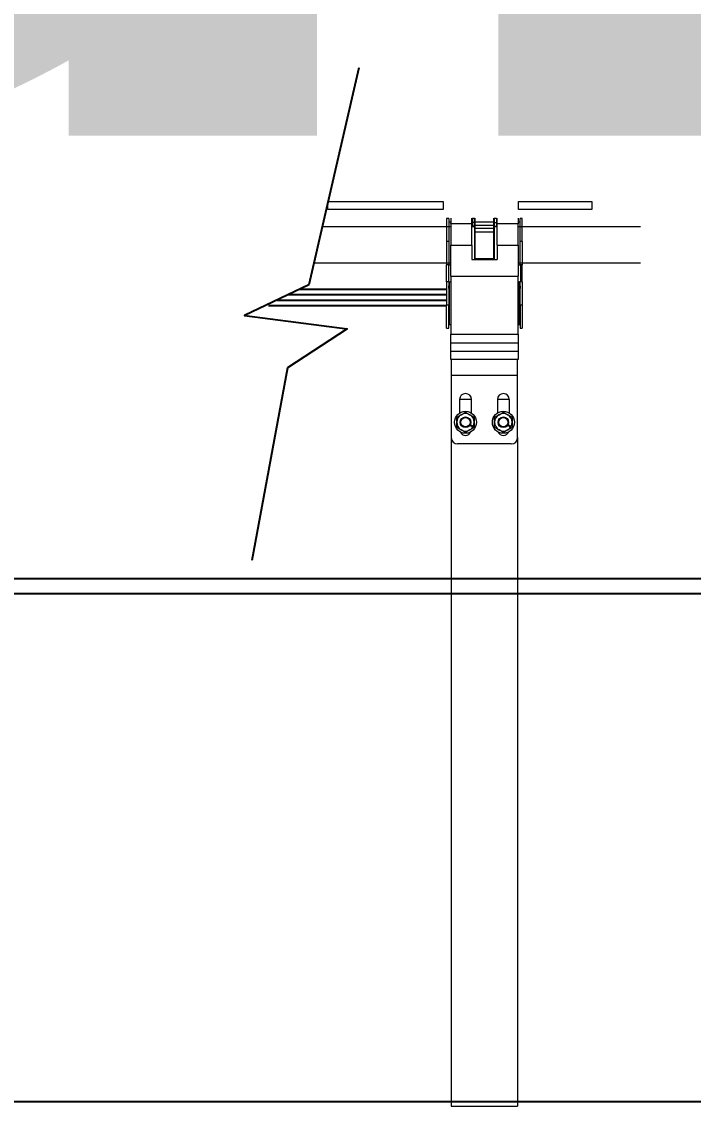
# Model space of a CAD drawing. Header units: feet. Extents: x -17 to 453, y -41 to 31.
# Drawn here: x 75.079 to 77.404, y -8.208 to -4.458 of the extents above; entities that cross this region are included whole.
import ezdxf
from ezdxf.enums import TextEntityAlignment as Align

# ---------------------------------------------------------------- set-up
doc = ezdxf.new("R2018")
doc.units = ezdxf.units.FT
doc.header["$MEASUREMENT"] = 0
for name, color, linetype in [('ATI CENTER SUPPORT', 7, 'Continuous'), ('ATI_EARTH', 34, 'Continuous'), ('DC STRING CABLES', 30, 'Continuous'), ('G-ANNO-TEXT', 1, 'Continuous')]:
    doc.layers.add(name, color=color, linetype=linetype)
doc.styles.add('NEI-A', font='arial.ttf')
doc.styles.get("Standard").update_dxf_attribs({"font": 'arial.ttf'})

# ---------------------------------------------------------------- blocks, each defined once
blk = doc.blocks.new('BEARING COLUMN')
at = {"color": 253, "linetype": 'Continuous', "lineweight": 15}
for p, q in [((-0.0543, 0.0835), (-0.0575, 0.0835)), ((-0.0575, 0.0835), (-0.0575, 0.0488)), ((-0.0543, 0.0835), (-0.0543, 0.0488)), ((-0.0512, 0.0839), (-0.0512, 0.0762)), ((-0.0192, 0.0762), (-0.0192, 0.0839)), ((-0.0149, 0.0835), (-0.0181, 0.0835)), ((-0.0181, 0.0835), (-0.0181, 0.0778)), ((-0.0149, 0.0835), (-0.0149, 0.0778)), ((-0.0141, 0.0784), (-0.0141, 0.0839)), ((0.0141, 0.0784), (0.0141, 0.0839)), ((0.0181, 0.0835), (0.0149, 0.0835)), ((0.0149, 0.0835), (0.0149, 0.0778)), ((0.0181, 0.0835), (0.0181, 0.0778)), ((0.0192, 0.0762), (0.0192, 0.0839)), ((0.0512, 0.0839), (0.0512, 0.0762)), ((0.0575, 0.0835), (0.0543, 0.0835)), ((0.0543, 0.0488), (0.0543, 0.0835)), ((0.0575, 0.0488), (0.0575, 0.0835)), ((-0.0512, 0.0781), (-0.0543, 0.0781)), ((-0.0512, 0.0762), (-0.0192, 0.0762)), ((-0.0512, 0.0755), (-0.0512, 0.0762)), ((-0.0192, 0.0755), (-0.0512, 0.0755)), ((-0.0512, 0.0755), (-0.0512, 0.0431)), ((-0.0181, 0.0781), (-0.0192, 0.0781)), ((-0.0192, 0.0755), (-0.0192, 0.0762)), ((-0.0192, 0.0431), (-0.0192, 0.0755)), ((-0.0149, 0.0778), (-0.0181, 0.0778)), ((-0.0181, 0.0778), (-0.0181, 0.072)), ((-0.0149, 0.072), (-0.0181, 0.072)), ((-0.0149, 0.0778), (-0.0149, 0.072)), ((-0.0149, 0.072), (-0.0149, 0.021)), ((-0.0141, 0.0784), (0.0141, 0.0784)), ((-0.0141, 0.0737), (-0.0141, 0.0784)), ((-0.0141, 0.0737), (0.0141, 0.0737)), ((-0.0141, 0.0691), (-0.0141, 0.0737)), ((-0.0141, 0.0691), (0.0141, 0.0691)), ((-0.0141, 0.0634), (-0.0141, 0.0691)), ((0.0141, 0.0737), (0.0141, 0.0784)), ((0.0141, 0.0691), (0.0141, 0.0737)), ((0.0141, 0.0634), (0.0141, 0.0691)), ((0.0149, 0.0778), (0.0181, 0.0778)), ((0.0149, 0.0778), (0.0149, 0.072)), ((0.0149, 0.072), (0.0149, 0.021)), ((0.0149, 0.072), (0.0181, 0.072)), ((0.0192, 0.0781), (0.0181, 0.0781)), ((0.0181, 0.0778), (0.0181, 0.072)), ((0.0192, 0.0762), (0.0512, 0.0762)), ((0.0192, 0.0755), (0.0192, 0.0762)), ((0.0512, 0.0755), (0.0192, 0.0755)), ((0.0192, 0.0431), (0.0192, 0.0755)), ((0.0543, 0.0781), (0.0512, 0.0781)), ((0.0512, 0.0762), (0.0512, 0.0755)), ((0.0512, 0.0431), (0.0512, 0.0755)), ((-0.0141, 0.0612), (-0.0149, 0.0612)), ((-0.0141, 0.0581), (-0.0149, 0.0581)), ((-0.0141, 0.0634), (0.0141, 0.0634)), ((-0.0141, 0.0228), (-0.0141, 0.0634)), ((0.0141, 0.0228), (0.0141, 0.0634)), ((0.0149, 0.0612), (0.0141, 0.0612)), ((0.0149, 0.0581), (0.0141, 0.0581)), ((-0.0543, 0.0488), (-0.0575, 0.0488)), ((-0.0575, 0.0488), (-0.0575, 0.0131)), ((-0.0543, 0.0488), (-0.0543, 0.0131)), ((-0.0512, 0.0431), (-0.0192, 0.0431)), ((-0.0512, -0.0042), (-0.0512, 0.0431)), ((-0.0192, 0.0431), (-0.0192, 0.0211)), ((0.0192, 0.0431), (0.0192, 0.0211)), ((0.0192, 0.0431), (0.0512, 0.0431)), ((0.0512, 0.0431), (0.0512, -0.0042)), ((0.0575, 0.0488), (0.0543, 0.0488)), ((0.0543, 0.0131), (0.0543, 0.0488)), ((0.0575, 0.0488), (0.0575, 0.0131)), ((-0.0192, 0.0211), (0.0192, 0.0211)), ((-0.0141, 0.0284), (-0.0149, 0.0284)), ((-0.0141, 0.0228), (0.0141, 0.0228)), ((-0.0141, 0.0218), (-0.0141, 0.0228)), ((-0.0141, 0.0218), (0.0141, 0.0218)), ((-0.0141, 0.0211), (-0.0141, 0.0218)), ((0.0149, 0.0284), (0.0141, 0.0284)), ((0.0141, 0.0218), (0.0141, 0.0228)), ((0.0141, 0.0211), (0.0141, 0.0218)), ((-0.0543, 0.0131), (-0.0575, 0.0131)), ((-0.0575, -0.0125), (-0.0575, 0.0131)), ((-0.0549, 0.0131), (-0.0549, -0.0125)), ((-0.0543, 0.0131), (-0.0512, 0.0131)), ((0.0512, 0.0131), (0.0543, 0.0131)), ((0.0575, 0.0131), (0.0543, 0.0131)), ((0.0549, 0.0131), (0.0549, -0.0125)), ((0.0575, -0.0125), (0.0575, 0.0131)), ((-0.0575, -0.0125), (-0.0575, -0.0482)), ((-0.0535, -0.0125), (-0.0575, -0.0125)), ((-0.0535, -0.0125), (-0.0512, -0.0125)), ((-0.0535, -0.0125), (-0.0535, -0.0775)), ((-0.0512, -0.0042), (0.0512, -0.0042)), ((-0.0512, -0.0042), (-0.0512, -0.0921)), ((0.0512, -0.0921), (0.0512, -0.0042)), ((0.0512, -0.0125), (0.0535, -0.0125)), ((0.0575, -0.0125), (0.0535, -0.0125)), ((0.0535, -0.0775), (0.0535, -0.0125)), ((0.0575, -0.0125), (0.0575, -0.0482)), ((-0.0543, -0.023), (-0.0543, -0.0482)), ((0.0543, -0.0482), (0.0543, -0.023)), ((-0.0543, -0.0482), (-0.0575, -0.0482)), ((-0.0575, -0.0829), (-0.0575, -0.0482)), ((-0.0543, -0.0829), (-0.0543, -0.0482)), ((0.0575, -0.0482), (0.0543, -0.0482)), ((0.0543, -0.0482), (0.0543, -0.0829)), ((0.0575, -0.0482), (0.0575, -0.0829)), ((-0.0535, -0.0775), (-0.0512, -0.0775)), ((0.0512, -0.0775), (0.0535, -0.0775)), ((-0.0575, -0.0829), (-0.0543, -0.0829)), ((-0.0512, -0.0921), (0.0512, -0.0921)), ((-0.0512, -0.1056), (-0.0512, -0.0921)), ((0.0512, -0.0921), (0.0512, -0.1056)), ((0.0543, -0.0829), (0.0575, -0.0829)), ((-0.0512, -0.1056), (0.0512, -0.1056)), ((-0.0512, -0.1182), (-0.0512, -0.1056)), ((0.0512, -0.1056), (0.0512, -0.1182)), ((-0.0512, -0.1182), (0.0512, -0.1182)), ((-0.0512, -0.13), (-0.0512, -0.1182)), ((-0.0512, -0.13), (0.0512, -0.13)), ((-0.0512, -0.1308), (-0.0512, -0.13)), ((0.0512, -0.1308), (-0.0512, -0.1308)), ((-0.0504, -0.1308), (-0.0504, -0.1548)), ((0.0504, -0.1548), (0.0504, -0.1308)), ((0.0512, -0.1182), (0.0512, -0.13)), ((0.0512, -0.13), (0.0512, -0.1308)), ((0.0504, -0.1548), (-0.0504, -0.1548)), ((-0.0504, -0.1548), (-0.0504, -0.2494)), ((0.0504, -0.2494), (0.0504, -0.1548)), ((-0.0379, -0.1915), (-0.0379, -0.2121)), ((-0.0378, -0.191), (-0.0197, -0.191)), ((-0.0197, -0.2121), (-0.0197, -0.1915)), ((0.0197, -0.191), (0.0378, -0.191)), ((0.0197, -0.1915), (0.0197, -0.2121)), ((0.0379, -0.2121), (0.0379, -0.1915)), ((-0.0354, -0.2147), (-0.0288, -0.2108)), ((-0.0288, -0.2108), (-0.0222, -0.2147)), ((0.0222, -0.2147), (0.0288, -0.2108)), ((0.0288, -0.2108), (0.0354, -0.2147)), ((-0.042, -0.2185), (-0.0354, -0.2147)), ((-0.042, -0.2261), (-0.042, -0.2185)), ((-0.042, -0.2338), (-0.042, -0.2261)), ((-0.0222, -0.2147), (-0.0155, -0.2185)), ((-0.0216, -0.2297), (-0.0221, -0.2306)), ((-0.0221, -0.2306), (-0.0207, -0.2314)), ((-0.0216, -0.2297), (-0.0202, -0.2305)), ((-0.0202, -0.2305), (-0.0207, -0.2314)), ((-0.0202, -0.2305), (-0.0184, -0.2316)), ((-0.0155, -0.2185), (-0.0155, -0.2261)), ((-0.0155, -0.2261), (-0.0155, -0.2338)), ((0.0155, -0.2185), (0.0222, -0.2147)), ((0.0155, -0.2261), (0.0155, -0.2185)), ((0.0155, -0.2338), (0.0155, -0.2261)), ((0.0354, -0.2147), (0.042, -0.2185)), ((0.036, -0.2297), (0.0355, -0.2306)), ((0.0355, -0.2306), (0.0369, -0.2314)), ((0.036, -0.2297), (0.0374, -0.2305)), ((0.0374, -0.2305), (0.0369, -0.2314)), ((0.0374, -0.2305), (0.0392, -0.2316)), ((0.042, -0.2185), (0.042, -0.2261)), ((0.042, -0.2261), (0.042, -0.2338)), ((-0.0354, -0.2376), (-0.042, -0.2338)), ((-0.0288, -0.2414), (-0.0354, -0.2376)), ((-0.0222, -0.2376), (-0.0288, -0.2414)), ((-0.0155, -0.2338), (-0.0222, -0.2376)), ((-0.0207, -0.2314), (-0.0189, -0.2324)), ((-0.0184, -0.2316), (-0.0189, -0.2324)), ((0.0222, -0.2376), (0.0155, -0.2338)), ((0.0288, -0.2414), (0.0222, -0.2376)), ((0.0354, -0.2376), (0.0288, -0.2414)), ((0.042, -0.2338), (0.0354, -0.2376)), ((0.0369, -0.2314), (0.0387, -0.2324)), ((0.0392, -0.2316), (0.0387, -0.2324)), ((-0.0504, -0.2494), (-0.0504, -1.2658)), ((0.0408, -0.259), (-0.0408, -0.259)), ((0.0504, -0.2494), (0.0504, -1.2658)), ((-0.0504, -1.2658), (0.0504, -1.2658))]:
    blk.add_line(p, q, dxfattribs=at)
at = {"color": 253, "linetype": 'Continuous', "lineweight": 15, "flags": 128}
for points in [[(-0.0543, -0.023), (-0.0542, -0.0214), (-0.0539, -0.0151), (-0.0538, -0.0142), (-0.0538, -0.0136), (-0.0537, -0.0132), (-0.0536, -0.013), (-0.0536, -0.0128), (-0.0536, -0.0127), (-0.0536, -0.0126), (-0.0535, -0.0126), (-0.0535, -0.0125), (-0.0535, -0.0125), (-0.0535, -0.0125), (-0.0535, -0.0125), (-0.0535, -0.0125)], [(0.0535, -0.0125), (0.0535, -0.0125), (0.0535, -0.0125), (0.0535, -0.0125), (0.0536, -0.0126), (0.0537, -0.0131), (0.0539, -0.015), (0.0543, -0.023)]]:
    blk.add_lwpolyline(points, dxfattribs=at)
at = {"color": 253, "linetype": 'Continuous', "lineweight": 15}
for centre, radius in [((-0.0288, -0.2261), 0.0167), ((0.0288, -0.2261), 0.0167), ((-0.0288, -0.2261), 0.00806), ((-0.0288, -0.2261), 0.00709), ((0.0288, -0.2261), 0.00806), ((0.0288, -0.2261), 0.00709)]:
    blk.add_circle(centre, radius, dxfattribs=at)
for centre, radius, start, end in [((-0.0535, -0.0783), 0.0008, 90, 180), ((0.0535, -0.0783), 0.0008, 0, 90), ((-0.0288, -0.1915), 0.00907, 0, 180), ((0.0288, -0.1915), 0.00907, 0, 180), ((-0.0288, -0.2261), 0.0133, 60, 120), ((0.0288, -0.2261), 0.0133, 60, 120), ((-0.0288, -0.2261), 0.0133, 120, 180), ((-0.0288, -0.2261), 0.0133, 180, 240), ((-0.0288, -0.2261), 0.0133, 0, 60), ((-0.0288, -0.2261), 0.0133, 300, 0), ((0.0288, -0.2261), 0.0133, 120, 180), ((0.0288, -0.2261), 0.0133, 180, 240), ((0.0288, -0.2261), 0.0133, 0, 60), ((0.0288, -0.2261), 0.0133, 300, 0), ((-0.0288, -0.2369), 0.00907, 205.0309, 334.9691), ((-0.0288, -0.2261), 0.0133, 240, 300), ((0.0288, -0.2369), 0.00907, 205.0354, 334.9646), ((0.0288, -0.2261), 0.0133, 240, 300), ((-0.0408, -0.2494), 0.0096, 180, 270), ((0.0408, -0.2494), 0.0096, 270, 0)]:
    blk.add_arc(centre, radius, start, end, dxfattribs=at)
blk = doc.blocks.new('DETAIL_TITLE')
at = {"style": 'NEI-A', "flags": 8}
blk.add_attdef('#', text='', height=0.2, dxfattribs=at).set_placement((0.5922, -0.5109), align=Align.MIDDLE_CENTER)
at = {"lineweight": 30, "style": '', "flags": 104}
blk.add_attdef('DETAIL_TITLE', text='', height=0.2, dxfattribs=at).set_placement((0.9099, -0.5251), align=Align.BOTTOM_LEFT)
at = {"style": 'NEI-A'}
for tag, p in [('SCALE:', (0.9386, -0.7379)), ('1"_=_', (1.5474, -0.7379))]:
    blk.add_attdef(tag, text='', height=0.1, dxfattribs=at).set_placement(p, align=Align.BOTTOM_LEFT)

msp = doc.modelspace()

# ---------------------------------------------------------------- linework, layer by layer
at = {"color": 7}
msp.add_lwpolyline([(76.24573, -4.61701), (76.07237, -5.36754), (75.84984, -5.47391), (76.20513, -5.51955), (75.99846, -5.65414), (75.87523, -6.32066)], dxfattribs=at)
at = {"layer": 'ATI CENTER SUPPORT', "color": 8, "linetype": 'Continuous', "lineweight": 15}
for p, q in [((76.11904, -5.16547), (76.56414, -5.16547)), ((76.63692, -5.16547), (76.64856, -5.16547)), ((76.71261, -5.16547), (76.72425, -5.16547)), ((76.79703, -5.16547), (77.22035, -5.16547)), ((76.08993, -5.29152), (76.56414, -5.29152)), ((76.79703, -5.29152), (77.22035, -5.29152))]:
    msp.add_line(p, q, dxfattribs=at)
at = {"layer": 'ATI CENTER SUPPORT', "color": 1, "extrusion": (0, -1, 0), "const_width": 4.44955, "elevation": 5.05703}
msp.add_lwpolyline([(76.1455, 0), (77.25299, 0)], dxfattribs=at)
at = {"layer": 'ATI CENTER SUPPORT', "color": 8, "linetype": 'Continuous', "lineweight": 15}
for points in [[(76.13871, -5.07978), (76.53775, -5.07978), (76.53775, -5.10746), (76.13871, -5.10746)], [(76.79843, -5.07978), (77.05278, -5.07978), (77.05278, -5.10746), (76.79843, -5.10746)]]:
    msp.add_lwpolyline(points, close=True, dxfattribs=at)
at = {"layer": 'ATI CENTER SUPPORT', "color": 1, "extrusion": (0, 1, 0), "const_width": 4.44955, "elevation": -5.13747}
msp.add_lwpolyline([(-76.1455, 0), (-77.25299, 0)], dxfattribs=at)
at = {"layer": 'ATI_EARTH', "color": 7}
msp.add_lwpolyline([(66.76685, -8.19176), (88.3762, -8.19176)], dxfattribs=at)
at = {"layer": 'DC STRING CABLES', "flags": 128}
for points in [[(76.04164, -5.38223), (76.54987, -5.38223)], [(75.96253, -5.42005), (76.54987, -5.42005)], [(76.00208, -5.40114), (76.54987, -5.40114)], [(75.93322, -5.43896), (76.54987, -5.43896)]]:
    msp.add_lwpolyline(points, dxfattribs=at)

# ---------------------------------------------------------------- block references
at = {"layer": 'ATI CENTER SUPPORT', "color": 8, "linetype": 'Continuous', "lineweight": 15, "xscale": 2.275051939133412, "yscale": 2.275051939133412, "zscale": 2.275051939133412}
msp.add_blockref('BEARING COLUMN', (76.68058, -5.32837), dxfattribs=at)
at = {"layer": 'G-ANNO-TEXT'}
ref = msp.add_blockref('DETAIL_TITLE', (56.68533, 3.02609), dxfattribs=at)
lines = msp.add_mtext('{\\LMOTOR SUPPORT POST/END OF TRACKER GROUNDING (ABOVE GROUND)}', dxfattribs={"layer": '0', "insert": (57.59522, 2.80095), "char_height": 7.6528868, "attachment_point": 1})
ref.add_attrib('DETAIL_TITLE', '', (57.59522, 2.80095)).embed_mtext(lines)
ref = msp.add_blockref('DETAIL_TITLE', (67.50593, 3.02609), dxfattribs=at)
lines = msp.add_mtext('{\\LMOTOR SUPPORT POST/END OF TRACKER GROUNDING (ABOVE GROUND)}', dxfattribs={"layer": '0', "insert": (68.41583, 2.80095), "char_height": 7.6528868, "attachment_point": 1})
ref.add_attrib('DETAIL_TITLE', '', (68.41583, 2.80095)).embed_mtext(lines)
ref = msp.add_blockref('DETAIL_TITLE', (45.86472, 2.97376), dxfattribs=at)
lines = msp.add_mtext('{\\LMOTOR SUPPORT POST/END OF TRACKER GROUNDING (ABOVE GROUND)}', dxfattribs={"layer": '0', "insert": (46.77461, 2.74862), "char_height": 7.6528868, "attachment_point": 1})
ref.add_attrib('DETAIL_TITLE', '', (46.77461, 2.74862)).embed_mtext(lines)

doc.saveas('drawing.dxf')
